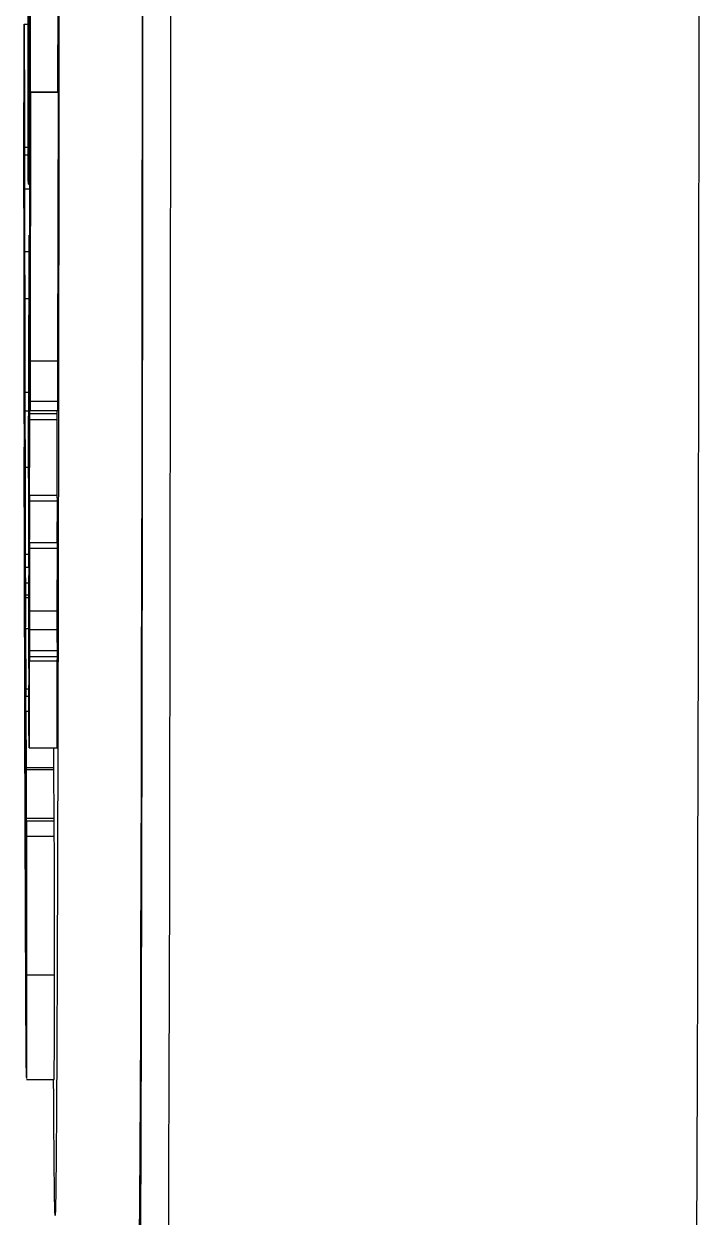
# Model space of a CAD drawing. Header units: millimetres. Extents: x 2126 to 3741, y 477 to 1658.
# Drawn here: x 2289.13 to 2313.42, y 820.85 to 863.77 of the extents above; entities that cross this region are included whole.
import ezdxf

# ---------------------------------------------------------------- set-up
doc = ezdxf.new("R2010")
doc.units = ezdxf.units.MM

msp = doc.modelspace()

# ---------------------------------------------------------------- linework, layer by layer
at = {"color": 7, "linetype": 'Continuous', "lineweight": 25}
for p, q in [((2289.363, 865.397), (2289.356, 861.328)), ((2290.356, 861.328), (2290.363, 865.397)), ((2289.146, 863.612), (2289.146, 863.766)), ((2289.146, 863.766), (2289.152, 859.33)), ((2289.146, 863.766), (2289.285, 863.766)), ((2289.146, 863.385), (2289.146, 863.612)), ((2289.356, 861.572), (2289.359, 863.776)), ((2289.287, 861.954), (2289.287, 863.164)), ((2289.287, 863.164), (2289.288, 863.164)), ((2289.288, 863.164), (2289.288, 863.006)), ((2289.288, 863.164), (2289.297, 863.164)), ((2289.297, 863.006), (2289.297, 863.164)), ((2289.297, 863.164), (2289.297, 863.164)), ((2289.297, 863.164), (2289.297, 861.664)), ((2289.298, 863.164), (2289.297, 863.164)), ((2289.132, 859.125), (2289.146, 862.774)), ((2289.288, 863.006), (2289.297, 863.006)), ((2289.288, 862.77), (2289.296, 862.77)), ((2289.292, 862.348), (2289.288, 862.348)), ((2289.292, 861.743), (2289.292, 862.348)), ((2289.293, 862.348), (2289.296, 862.348)), ((2289.293, 861.77), (2289.293, 862.348)), ((2289.147, 862.05), (2289.141, 860.468)), ((2289.288, 861.954), (2289.287, 861.954)), ((2289.288, 862.112), (2289.288, 861.954)), ((2289.288, 862.112), (2289.292, 862.112)), ((2289.288, 861.954), (2289.292, 861.954)), ((2289.297, 862.112), (2289.297, 861.822)), ((2289.334, 860.987), (2289.334, 862.191)), ((2289.334, 862.191), (2289.357, 862.191)), ((2289.149, 860.578), (2289.148, 861.845)), ((2289.287, 860.875), (2289.292, 861.743)), ((2289.299, 861.77), (2289.293, 861.77)), ((2289.297, 861.664), (2289.299, 861.664)), ((2289.292, 861.348), (2289.288, 860.559)), ((2289.356, 861.328), (2289.365, 858.282)), ((2289.356, 861.328), (2290.356, 861.328)), ((2289.371, 861.318), (2289.356, 851.655)), ((2289.369, 861.174), (2289.371, 861.318)), ((2289.371, 861.318), (2290.371, 861.318)), ((2290.356, 861.318), (2290.356, 861.328)), ((2290.356, 851.655), (2290.371, 861.318)), ((2289.287, 860.138), (2289.287, 860.875)), ((2289.349, 857.221), (2289.354, 860.725)), ((2289.14, 860.316), (2289.133, 858.401)), ((2289.142, 859.002), (2289.14, 860.316)), ((2289.141, 860.468), (2289.142, 859.154)), ((2289.288, 860.559), (2289.298, 860.559)), ((2289.288, 860.296), (2289.288, 860.138)), ((2289.288, 860.296), (2289.298, 860.296)), ((2289.295, 860.401), (2289.298, 860.401)), ((2289.355, 860.481), (2289.35, 856.977)), ((2289.364, 857.434), (2289.355, 860.481)), ((2289.288, 860.138), (2289.287, 860.138)), ((2289.288, 860.138), (2289.297, 860.138)), ((2289.341, 860.064), (2289.349, 857.221)), ((2289.341, 860.064), (2289.353, 860.064)), ((2289.13, 859.447), (2289.13, 859.599)), ((2289.13, 859.599), (2289.131, 859.328)), ((2289.13, 859.599), (2289.134, 859.599)), ((2289.135, 854.83), (2289.13, 859.447)), ((2289.131, 859.328), (2289.133, 859.328)), ((2289.152, 859.33), (2289.149, 857.962)), ((2289.152, 859.33), (2289.286, 859.33)), ((2289.348, 856.374), (2289.338, 859.54)), ((2289.365, 858.282), (2289.368, 859.695)), ((2289.145, 858.806), (2289.146, 858.958)), ((2289.146, 858.958), (2289.146, 858.686)), ((2289.146, 858.958), (2289.152, 858.958)), ((2289.152, 858.88), (2289.152, 859.063)), ((2289.152, 859.063), (2289.154, 857.834)), ((2289.152, 859.063), (2289.287, 859.063)), ((2289.152, 858.626), (2289.152, 858.88)), ((2289.146, 858.686), (2289.14, 857.182)), ((2289.149, 857.962), (2289.148, 858.139)), ((2289.132, 857.788), (2289.134, 856.611)), ((2289.139, 853.629), (2289.152, 858)), ((2289.154, 857.834), (2289.147, 850.948)), ((2289.149, 857.962), (2289.152, 857.962)), ((2289.154, 857.834), (2289.343, 857.834)), ((2289.292, 857.999), (2289.343, 857.999)), ((2289.151, 857.501), (2289.139, 853.375)), ((2289.14, 857.453), (2289.14, 857.555)), ((2289.14, 857.182), (2289.14, 857.453)), ((2289.14, 857.182), (2289.149, 857.182)), ((2289.143, 849.64), (2289.152, 857.416)), ((2289.152, 857.416), (2289.151, 857.501)), ((2289.359, 853.931), (2289.364, 857.434)), ((2289.35, 856.977), (2289.359, 853.931)), ((2289.363, 856.977), (2289.35, 856.977)), ((2289.134, 856.611), (2289.148, 856.611)), ((2289.342, 852.418), (2289.348, 856.374)), ((2289.327, 855.961), (2289.322, 854.582)), ((2289.325, 856.167), (2289.327, 855.961)), ((2289.347, 856.167), (2289.325, 856.167)), ((2289.327, 855.961), (2289.347, 855.961)), ((2289.348, 856.13), (2289.346, 854.321)), ((2289.357, 853.083), (2289.348, 856.13)), ((2289.14, 855.604), (2289.14, 855.329)), ((2289.14, 855.604), (2289.145, 855.604)), ((2289.157, 855.405), (2289.157, 855.588)), ((2289.157, 855.588), (2289.16, 853.893)), ((2289.157, 855.588), (2289.324, 855.588)), ((2289.14, 855.329), (2289.135, 854.83)), ((2289.14, 855.329), (2289.144, 855.329)), ((2289.157, 855.066), (2289.157, 855.405)), ((2289.297, 847.847), (2289.322, 855.116)), ((2289.135, 854.83), (2289.142, 854.83)), ((2289.322, 854.582), (2289.345, 854.582)), ((2289.158, 854.186), (2289.143, 849.385)), ((2289.147, 850.863), (2289.157, 854.44)), ((2289.346, 854.321), (2289.346, 852.767)), ((2289.346, 854.321), (2289.354, 854.321)), ((2289.136, 853.92), (2289.137, 854.105)), ((2289.139, 852.225), (2289.136, 853.92)), ((2289.137, 854.105), (2289.137, 853.766)), ((2289.137, 854.105), (2289.14, 854.105)), ((2289.137, 853.766), (2289.139, 853.766)), ((2289.159, 854.084), (2289.159, 854.127)), ((2289.159, 853.891), (2289.159, 854.084)), ((2289.16, 853.893), (2289.16, 853.886)), ((2289.16, 853.893), (2289.318, 853.893)), ((2289.16, 853.886), (2289.167, 850.518)), ((2289.318, 853.886), (2289.16, 853.886)), ((2289.321, 854.109), (2289.316, 852.835)), ((2289.326, 850.033), (2289.321, 854.109)), ((2289.139, 853.375), (2289.147, 853.375)), ((2289.147, 848.251), (2289.159, 853.263)), ((2289.353, 849.862), (2289.357, 853.083)), ((2289.139, 852.749), (2289.14, 852.41)), ((2289.139, 852.749), (2289.146, 852.749)), ((2289.16, 852.647), (2289.155, 850.474)), ((2289.164, 851.502), (2289.162, 852.581)), ((2289.316, 852.835), (2289.321, 848.759)), ((2289.322, 852.835), (2289.316, 852.835)), ((2289.346, 852.767), (2289.342, 852.418)), ((2289.357, 852.767), (2289.346, 852.767)), ((2289.14, 852.41), (2289.139, 852.225)), ((2289.139, 852.225), (2289.146, 852.225)), ((2289.14, 852.41), (2289.146, 852.41)), ((2289.314, 852.365), (2289.31, 851.127)), ((2289.32, 848.289), (2289.314, 852.365)), ((2289.342, 852.418), (2289.356, 852.418)), ((2289.356, 851.655), (2289.357, 850.196)), ((2289.356, 851.655), (2290.356, 851.655)), ((2290.357, 850.196), (2290.356, 851.655)), ((2289.147, 850.948), (2289.147, 850.863)), ((2289.147, 850.948), (2289.147, 850.948)), ((2289.31, 851.127), (2289.316, 847.051)), ((2289.316, 851.127), (2289.31, 851.127)), ((2289.155, 850.474), (2289.157, 849.356)), ((2289.167, 850.518), (2289.165, 848.902)), ((2289.167, 850.518), (2289.306, 850.518)), ((2289.309, 850.655), (2289.304, 849.458)), ((2289.314, 846.579), (2289.309, 850.655)), ((2289.155, 850.264), (2289.149, 847.634)), ((2289.157, 849.146), (2289.155, 850.264)), ((2289.321, 848.759), (2289.326, 850.033)), ((2289.357, 850.196), (2289.353, 849.862)), ((2289.353, 849.862), (2290.352, 849.862)), ((2289.357, 850.196), (2290.357, 850.196)), ((2290.329, 849.751), (2290.329, 849.862)), ((2290.352, 849.862), (2290.357, 850.196)), ((2289.143, 849.385), (2289.143, 849.64)), ((2289.16, 849.325), (2289.161, 849.535)), ((2289.161, 849.535), (2289.161, 849.304)), ((2289.167, 849.613), (2289.167, 849.841)), ((2289.167, 849.841), (2289.172, 847.826)), ((2289.304, 849.841), (2289.167, 849.841)), ((2289.168, 849.401), (2289.167, 849.613)), ((2289.304, 849.458), (2289.31, 845.382)), ((2289.31, 849.458), (2289.304, 849.458)), ((2289.326, 849.643), (2289.31, 845.063)), ((2289.333, 849.545), (2289.321, 846.057)), ((2289.329, 849.656), (2289.326, 849.643)), ((2289.331, 849.751), (2289.333, 849.545)), ((2289.331, 849.751), (2290.331, 849.751)), ((2289.333, 849.545), (2290.333, 849.545)), ((2290.323, 846.815), (2290.333, 849.545)), ((2290.333, 849.545), (2290.331, 849.751)), ((2289.143, 849.385), (2289.15, 849.385)), ((2289.157, 849.356), (2289.161, 849.356)), ((2289.161, 849.304), (2289.157, 847.235)), ((2289.165, 848.902), (2289.164, 849.025)), ((2289.157, 843.339), (2289.168, 848.779)), ((2289.303, 848.985), (2289.301, 848.477)), ((2289.308, 845.264), (2289.303, 848.985)), ((2289.306, 842.341), (2289.328, 848.7)), ((2289.145, 848.337), (2289.146, 848.547)), ((2289.153, 844.407), (2289.145, 848.337)), ((2289.146, 848.547), (2289.146, 848.316)), ((2289.146, 848.547), (2289.148, 848.547)), ((2289.147, 848.316), (2289.146, 848.316)), ((2289.164, 845.741), (2289.169, 848.215)), ((2289.17, 848.199), (2289.171, 847.81)), ((2289.301, 848.477), (2289.3, 847.426)), ((2289.301, 848.477), (2289.303, 848.477)), ((2289.316, 847.051), (2289.32, 848.289)), ((2289.172, 847.826), (2289.297, 847.826)), ((2289.3, 847.426), (2289.297, 847.847)), ((2289.156, 847.467), (2289.156, 847.607)), ((2289.157, 847.235), (2289.156, 847.467)), ((2289.3, 847.426), (2289.305, 847.426)), ((2289.149, 847.006), (2289.15, 846.004)), ((2289.149, 847.006), (2289.164, 847.006)), ((2289.157, 847.235), (2289.165, 847.235)), ((2289.31, 845.382), (2289.314, 846.579)), ((2289.334, 846.609), (2289.324, 843.812)), ((2289.332, 846.815), (2289.334, 846.609)), ((2289.332, 846.815), (2290.332, 846.815)), ((2289.334, 846.609), (2290.334, 846.609)), ((2290.328, 845.112), (2290.334, 846.609)), ((2290.334, 846.609), (2290.332, 846.815)), ((2289.15, 846.004), (2289.162, 846.004)), ((2289.321, 846.057), (2289.323, 844.167)), ((2289.157, 845.613), (2289.157, 845.351)), ((2289.157, 845.613), (2289.161, 845.613)), ((2289.166, 844.961), (2289.164, 845.741)), ((2289.323, 844.167), (2289.329, 845.764)), ((2289.157, 845.351), (2289.153, 844.407)), ((2289.157, 845.351), (2289.161, 845.351)), ((2289.164, 845.514), (2289.158, 842.775)), ((2289.165, 844.699), (2289.164, 845.514)), ((2289.307, 844.521), (2289.308, 845.264)), ((2289.319, 845.549), (2289.31, 843.039)), ((2289.322, 843.658), (2289.319, 845.549)), ((2289.31, 845.063), (2289.31, 844.203)), ((2289.31, 845.063), (2289.316, 845.063)), ((2289.338, 844.907), (2289.33, 842.654)), ((2289.336, 845.112), (2289.338, 844.907)), ((2289.336, 845.112), (2290.336, 845.112)), ((2289.338, 844.907), (2290.338, 844.907)), ((2290.33, 842.654), (2290.338, 844.907)), ((2290.338, 844.907), (2290.336, 845.112)), ((2289.153, 844.407), (2289.159, 844.407)), ((2289.162, 840.261), (2289.165, 844.699)), ((2289.307, 844.68), (2289.179, 844.68)), ((2289.31, 844.203), (2289.307, 844.521)), ((2289.167, 844.206), (2289.164, 840.332)), ((2289.168, 843.862), (2289.167, 844.206)), ((2289.182, 844.229), (2289.31, 844.229)), ((2289.31, 844.203), (2289.313, 844.203)), ((2289.326, 842.099), (2289.333, 844.061)), ((2289.155, 843.335), (2289.155, 843.564)), ((2289.155, 843.564), (2289.155, 843.353)), ((2289.155, 843.564), (2289.157, 843.564)), ((2289.183, 843.665), (2289.311, 843.665)), ((2289.312, 840.787), (2289.322, 843.658)), ((2289.324, 843.812), (2289.326, 842.099)), ((2289.324, 843.812), (2289.332, 843.812)), ((2289.155, 843.353), (2289.157, 843.353)), ((2289.158, 841.709), (2289.155, 843.335)), ((2289.185, 843.133), (2289.182, 841.018)), ((2289.183, 843.23), (2289.309, 843.23)), ((2289.185, 843.133), (2289.309, 843.133)), ((2289.31, 843.039), (2289.31, 841.896)), ((2289.31, 843.039), (2289.319, 843.039)), ((2289.322, 843.304), (2289.315, 841.413)), ((2289.324, 841.591), (2289.322, 843.304)), ((2289.158, 842.775), (2289.164, 842.775)), ((2289.33, 842.654), (2290.33, 842.654)), ((2289.158, 842.151), (2289.159, 841.939)), ((2289.158, 842.151), (2289.163, 842.151)), ((2289.31, 841.896), (2289.306, 842.341)), ((2289.329, 842.472), (2289.324, 840.907)), ((2289.159, 841.939), (2289.158, 841.709)), ((2289.158, 841.709), (2289.163, 841.709)), ((2289.159, 841.939), (2289.163, 841.939)), ((2289.172, 841.754), (2289.187, 841.754)), ((2289.187, 841.754), (2289.188, 842.02)), ((2289.19, 841.132), (2289.187, 841.754)), ((2289.188, 842.02), (2289.195, 839.857)), ((2289.188, 842.02), (2289.309, 842.02)), ((2289.31, 841.896), (2289.315, 841.896)), ((2290.331, 841.971), (2289.331, 841.971)), ((2289.313, 838.393), (2289.324, 841.591)), ((2289.315, 841.413), (2289.315, 840.363)), ((2289.315, 841.413), (2289.324, 841.413)), ((2289.182, 841.018), (2289.182, 841.124)), ((2289.332, 840.861), (2290.332, 840.861)), ((2289.335, 841.231), (2289.335, 841.018)), ((2289.335, 841.231), (2290.335, 841.231)), ((2289.335, 841.018), (2290.335, 841.018)), ((2290.335, 841.018), (2290.335, 841.231)), ((2289.182, 834.199), (2289.19, 840.535)), ((2289.315, 840.363), (2289.312, 840.787)), ((2289.323, 840.764), (2289.317, 839.091)), ((2289.164, 839.271), (2289.162, 840.261)), ((2289.191, 840.101), (2289.183, 833.766)), ((2289.191, 840.101), (2289.193, 840.101)), ((2289.195, 839.591), (2289.193, 840.213)), ((2289.315, 840.363), (2289.32, 840.363)), ((2289.164, 839.712), (2289.164, 839.5)), ((2289.175, 839.672), (2289.176, 839.92)), ((2289.176, 839.483), (2289.175, 839.672)), ((2289.176, 839.92), (2289.18, 838.354)), ((2289.176, 839.92), (2289.189, 839.92)), ((2289.195, 839.857), (2289.195, 839.591)), ((2289.195, 839.857), (2289.318, 839.857)), ((2289.195, 839.591), (2289.317, 839.591)), ((2289.164, 839.5), (2289.164, 839.271)), ((2289.196, 837.725), (2289.198, 839.047)), ((2289.198, 839.047), (2289.208, 837.011)), ((2289.198, 839.047), (2289.315, 839.047)), ((2289.317, 839.091), (2289.317, 837.946)), ((2289.174, 837.202), (2289.176, 838.61)), ((2289.18, 838.106), (2289.179, 838.262)), ((2289.18, 838.354), (2289.18, 838.106)), ((2289.18, 838.354), (2289.187, 838.354)), ((2289.317, 837.946), (2289.313, 838.393)), ((2289.178, 838.15), (2289.174, 836.079)), ((2289.178, 838.15), (2289.18, 838.15)), ((2289.18, 838.106), (2289.187, 838.106)), ((2289.198, 838.053), (2289.196, 837.5)), ((2289.205, 837.176), (2289.202, 837.958)), ((2289.196, 837.5), (2289.196, 837.725)), ((2289.196, 837.5), (2289.204, 837.5)), ((2289.325, 837.728), (2289.321, 837.769)), ((2289.325, 837.728), (2290.325, 837.728)), ((2290.208, 837.011), (2290.204, 837.728)), ((2289.17, 837.241), (2289.174, 837.241)), ((2289.189, 831.44), (2289.205, 837.176)), ((2289.208, 837.011), (2289.191, 831.272)), ((2290.208, 837.011), (2289.208, 837.011)), ((2290.207, 836.952), (2290.208, 837.011)), ((2289.208, 836.659), (2289.208, 836.952)), ((2289.208, 836.952), (2289.218, 835.197)), ((2289.208, 836.952), (2290.208, 836.952)), ((2289.208, 836.568), (2289.208, 836.659)), ((2290.218, 835.197), (2290.208, 836.952)), ((2289.173, 836.509), (2289.173, 836.514)), ((2289.174, 836.079), (2289.184, 836.079)), ((2289.203, 829.063), (2289.209, 836.017)), ((2289.21, 835.732), (2289.208, 832.718)), ((2289.21, 835.732), (2289.213, 835.732)), ((2289.215, 835.459), (2289.212, 835.96)), ((2289.218, 835.197), (2289.218, 833.346)), ((2289.218, 835.197), (2290.218, 835.197)), ((2289.219, 834.8), (2289.219, 835.105)), ((2289.219, 835.105), (2289.224, 834.552)), ((2289.219, 835.105), (2290.219, 835.105)), ((2290.218, 835.105), (2290.218, 835.197)), ((2290.224, 834.552), (2290.219, 835.105)), ((2289.178, 834.444), (2289.178, 834.71)), ((2289.178, 834.71), (2289.18, 834.087)), ((2289.178, 834.71), (2289.182, 834.71)), ((2289.185, 832.28), (2289.178, 834.444)), ((2289.219, 834.727), (2289.219, 834.8)), ((2289.224, 834.552), (2290.224, 834.552)), ((2289.18, 834.087), (2289.181, 833.985)), ((2289.216, 826.983), (2289.22, 834.213)), ((2289.222, 834.014), (2289.218, 826.785)), ((2289.183, 833.766), (2289.195, 833.766)), ((2289.184, 833.168), (2289.186, 832.546)), ((2289.184, 833.168), (2289.194, 833.168)), ((2289.214, 832.831), (2289.214, 833.122)), ((2289.214, 833.122), (2289.215, 833.014)), ((2289.214, 833.122), (2289.22, 833.122)), ((2289.218, 833.346), (2289.217, 833.34)), ((2289.217, 833.34), (2289.22, 833.34)), ((2289.218, 833.346), (2289.22, 833.346)), ((2289.208, 832.718), (2289.211, 832.198)), ((2289.215, 833.014), (2289.212, 830.146)), ((2289.215, 833.014), (2289.22, 833.014)), ((2289.186, 832.546), (2289.185, 832.28)), ((2289.185, 832.28), (2289.191, 832.28)), ((2289.186, 832.546), (2289.192, 832.546)), ((2289.208, 832.425), (2289.205, 828.778)), ((2289.211, 831.905), (2289.208, 832.425)), ((2289.198, 829.29), (2289.189, 831.44)), ((2289.191, 831.272), (2289.195, 830.309)), ((2289.191, 831.272), (2289.205, 831.272)), ((2289.201, 831.047), (2289.201, 830.866)), ((2289.201, 831.047), (2289.205, 831.047)), ((2289.201, 830.866), (2289.198, 829.29)), ((2289.201, 830.866), (2289.205, 830.866)), ((2289.212, 830.254), (2289.212, 830.448)), ((2289.212, 830.146), (2289.212, 830.254)), ((2289.212, 830.146), (2289.218, 830.146)), ((2289.198, 829.29), (2289.203, 829.29)), ((2289.229, 829.564), (2290.229, 829.564)), ((2289.201, 828.651), (2289.201, 828.944)), ((2289.201, 828.944), (2289.202, 828.836)), ((2289.212, 826.825), (2289.201, 828.651)), ((2289.205, 828.778), (2289.217, 828.778)), ((2289.214, 828.526), (2289.212, 826.825)), ((2289.214, 828.713), (2289.214, 828.526)), ((2289.214, 828.713), (2289.217, 828.713)), ((2289.214, 828.526), (2289.217, 828.526)), ((2289.206, 828.227), (2289.208, 827.763)), ((2289.206, 828.227), (2289.217, 828.227)), ((2289.214, 826.471), (2289.215, 826.775)), ((2289.215, 826.775), (2289.215, 826.688)), ((2289.219, 825.941), (2289.214, 826.471)), ((2289.22, 825.873), (2289.219, 825.941)), ((2289.222, 825.801), (2290.222, 825.801)), ((2290.257, 820.959), (2290.255, 820.907))]:
    msp.add_line(p, q, dxfattribs=at)
at = {"color": 7, "linetype": 'Continuous', "lineweight": 25, "flags": 128}
for points in [[(2294.285, 810.697), (2294.296, 811.838), (2294.308, 813.329), (2294.318, 815.164), (2294.329, 817.336), (2294.339, 819.834), (2294.349, 822.646), (2294.358, 825.76), (2294.367, 829.163), (2294.376, 832.838), (2294.383, 836.769), (2294.391, 840.938), (2294.397, 845.327), (2294.403, 849.915), (2294.409, 854.682), (2294.413, 859.605), (2294.417, 864.664), (2294.42, 869.835), (2294.423, 875.094)], [(2293.255, 817.907), (2293.26, 817.951), (2293.271, 818.307), (2293.281, 819.017), (2293.292, 820.078), (2293.302, 821.484), (2293.313, 823.229), (2293.322, 825.303), (2293.332, 827.697), (2293.341, 830.398), (2293.35, 833.393), (2293.358, 836.668), (2293.366, 840.205), (2293.373, 843.987), (2293.379, 847.995), (2293.385, 852.209), (2293.39, 856.609), (2293.395, 861.173), (2293.399, 865.877)], [(2289.292, 865.584), (2289.295, 865.398), (2289.297, 864.86), (2289.299, 864.021), (2289.3, 862.963), (2289.3, 861.792), (2289.3, 860.62), (2289.299, 859.563), (2289.297, 858.724), (2289.295, 858.185), (2289.292, 857.999), (2289.29, 858.185), (2289.287, 858.724), (2289.286, 859.563), (2289.284, 860.62), (2289.284, 861.792), (2289.284, 862.963), (2289.286, 864.021), (2289.287, 864.86), (2289.29, 865.398), (2289.292, 865.584)], [(2313.302, 812.58), (2313.308, 813.371), (2313.319, 815.241), (2313.329, 817.455), (2313.34, 820.003), (2313.35, 822.873), (2313.359, 826.052), (2313.368, 829.525), (2313.376, 833.275), (2313.384, 837.286), (2313.392, 841.539), (2313.398, 846.015), (2313.404, 850.691), (2313.41, 855.547), (2313.414, 860.561), (2313.418, 865.708)], [(2289.292, 864.763), (2289.294, 864.584), (2289.296, 864.068), (2289.298, 863.277), (2289.298, 862.308), (2289.298, 861.276), (2289.298, 860.306), (2289.296, 859.515), (2289.294, 858.999), (2289.292, 858.82), (2289.29, 858.999), (2289.288, 859.515), (2289.287, 860.306), (2289.286, 861.276), (2289.286, 862.308), (2289.287, 863.277), (2289.288, 864.068), (2289.29, 864.584), (2289.292, 864.763)]]:
    msp.add_lwpolyline(points, dxfattribs=at)
at = {"color": 7, "linetype": 'Continuous', "lineweight": 25}
for points, knots in [([(2290.257, 957.852), (2290.261, 957.804), (2290.269, 957.698), (2290.282, 956.828), (2290.295, 955.347), (2290.309, 953.172), (2290.322, 950.341), (2290.335, 946.827), (2290.347, 942.673), (2290.358, 937.93), (2290.369, 932.668), (2290.377, 926.977), (2290.385, 920.954), (2290.391, 914.731), (2290.396, 908.365), (2290.399, 902.013), (2290.401, 895.674), (2290.401, 889.407), (2290.401, 883.139), (2290.399, 876.801), (2290.396, 870.448), (2290.391, 864.082), (2290.385, 857.859), (2290.377, 851.837), (2290.369, 846.145), (2290.358, 840.883), (2290.347, 836.14), (2290.335, 831.986), (2290.322, 828.472), (2290.309, 825.641), (2290.295, 823.466), (2290.282, 821.985), (2290.269, 821.114), (2290.261, 821.007), (2290.257, 820.959)], [0, 0, 0, 0, 0.023828, 0.053273, 0.084485, 0.115699, 0.147957, 0.180726, 0.213842, 0.247136, 0.28043, 0.313546, 0.346314, 0.378573, 0.409785, 0.440999, 0.470442, 0.499888, 0.529332, 0.558778, 0.58999, 0.621203, 0.653462, 0.68623, 0.719347, 0.752641, 0.785934, 0.819051, 0.851819, 0.884078, 0.915289, 0.946503, 0.975948, 1, 1, 1, 1]), ([(2293.285, 811.681), (2293.29, 812.208), (2293.301, 813.27), (2293.317, 815.809), (2293.332, 819.078), (2293.347, 823.14), (2293.361, 827.952), (2293.374, 833.445), (2293.386, 839.538), (2293.396, 846.141), (2293.405, 853.12), (2293.412, 860.362), (2293.417, 867.739), (2293.42, 872.777), (2293.421, 875.273)], [0, 0, 0, 0, 0.079959, 0.161371, 0.244142, 0.328893, 0.414217, 0.5, 0.585778, 0.671102, 0.755858, 0.838624, 0.920039, 1, 1, 1, 1]), ([(2289.354, 860.725), (2289.353, 861.148), (2289.35, 862.214), (2289.347, 864.437), (2289.346, 867.377), (2289.346, 869.287), (2289.346, 870.238)], [0, 0, 0, 0, 0.185716, 0.467958, 0.734859, 1, 1, 1, 1]), ([(2289.347, 870.287), (2289.347, 869.618), (2289.347, 868.365), (2289.348, 866.55), (2289.349, 864.506), (2289.352, 862.85), (2289.355, 861.9), (2289.356, 861.572)], [0, 0, 0, 0, 0.198997, 0.37265, 0.545625, 0.843257, 1, 1, 1, 1]), ([(2289.146, 862.774), (2289.146, 862.805), (2289.146, 862.855), (2289.146, 862.964), (2289.146, 863.074), (2289.146, 863.223), (2289.146, 863.321), (2289.146, 863.385)], [0, 0, 0, 0, 0.23968, 0.390629, 0.542071, 0.705503, 1, 1, 1, 1]), ([(2289.288, 863.006), (2289.288, 862.961), (2289.288, 862.898), (2289.288, 862.826), (2289.288, 862.789), (2289.288, 862.771), (2289.288, 862.77), (2289.288, 862.77)], [0, 0, 0, 0, 0.364031, 0.510061, 0.655864, 0.843841, 1, 1, 1, 1]), ([(2289.296, 862.77), (2289.296, 862.771), (2289.296, 862.773), (2289.297, 862.803), (2289.297, 862.843), (2289.297, 862.912), (2289.297, 862.968), (2289.297, 863.006)], [0, 0, 0, 0, 0.250411, 0.398556, 0.54744, 0.686236, 1, 1, 1, 1]), ([(2289.288, 862.348), (2289.288, 862.347), (2289.288, 862.344), (2289.288, 862.315), (2289.288, 862.267), (2289.288, 862.197), (2289.288, 862.142), (2289.288, 862.112)], [0, 0, 0, 0, 0.210223, 0.375759, 0.542534, 0.746796, 1, 1, 1, 1]), ([(2289.296, 862.348), (2289.296, 862.347), (2289.296, 862.344), (2289.297, 862.313), (2289.297, 862.263), (2289.297, 862.193), (2289.297, 862.139), (2289.297, 862.112)], [0, 0, 0, 0, 0.222894, 0.384836, 0.547319, 0.773072, 1, 1, 1, 1]), ([(2289.148, 861.845), (2289.148, 861.905), (2289.148, 862.003), (2289.147, 862.088), (2289.147, 862.12), (2289.147, 862.107), (2289.147, 862.07), (2289.147, 862.05)], [0, 0, 0, 0, 0.300073, 0.489629, 0.647488, 0.805846, 1, 1, 1, 1]), ([(2289.334, 862.191), (2289.335, 861.988), (2289.336, 861.582), (2289.338, 861.026), (2289.339, 860.519), (2289.34, 860.216), (2289.341, 860.064)], [0, 0, 0, 0, 0.281624, 0.563251, 0.781619, 1, 1, 1, 1]), ([(2289.295, 860.848), (2289.294, 860.859), (2289.294, 860.876), (2289.293, 861.071), (2289.293, 861.29), (2289.293, 861.532), (2289.293, 861.699), (2289.293, 861.77)], [0, 0, 0, 0, 0.330883, 0.501179, 0.670916, 0.859688, 1, 1, 1, 1]), ([(2289.297, 861.822), (2289.297, 861.68), (2289.297, 861.454), (2289.296, 861.169), (2289.296, 860.982), (2289.295, 860.865), (2289.295, 860.854), (2289.295, 860.848)], [0, 0, 0, 0, 0.272358, 0.434918, 0.598303, 0.790426, 1, 1, 1, 1]), ([(2289.297, 861.664), (2289.297, 861.476), (2289.297, 861.172), (2289.297, 860.804), (2289.296, 860.575), (2289.296, 860.425), (2289.295, 860.41), (2289.295, 860.401)], [0, 0, 0, 0, 0.3001846, 0.4844442, 0.6359343, 0.7877448, 1, 1, 1, 1]), ([(2289.295, 860.401), (2289.295, 860.41), (2289.294, 860.426), (2289.293, 860.597), (2289.293, 860.861), (2289.292, 861.124), (2289.292, 861.301), (2289.292, 861.348)], [0, 0, 0, 0, 0.267946, 0.469277, 0.670405, 0.911995, 1, 1, 1, 1]), ([(2289.368, 859.695), (2289.368, 859.832), (2289.368, 860.106), (2289.369, 860.595), (2289.369, 860.962), (2289.369, 861.174)], [0, 0, 0, 0, 0.295972, 0.59215, 1, 1, 1, 1]), ([(2289.338, 859.54), (2289.338, 859.734), (2289.337, 860.079), (2289.335, 860.559), (2289.334, 860.844), (2289.334, 860.987)], [0, 0, 0, 0, 0.388154, 0.694028, 1, 1, 1, 1]), ([(2289.148, 858.139), (2289.149, 858.385), (2289.149, 858.878), (2289.15, 859.628), (2289.15, 860.223), (2289.149, 860.486), (2289.149, 860.578)], [0, 0, 0, 0, 0.329191, 0.661633, 0.881808, 1, 1, 1, 1]), ([(2289.288, 860.559), (2289.288, 860.545), (2289.288, 860.518), (2289.288, 860.461), (2289.288, 860.383), (2289.288, 860.327), (2289.288, 860.296)], [0, 0, 0, 0, 0.249458, 0.50098, 0.731039, 1, 1, 1, 1]), ([(2289.131, 859.328), (2289.131, 859.258), (2289.131, 859.158), (2289.131, 859.097), (2289.131, 859.078)], [0, 0, 0, 0, 0.687811, 1, 1, 1, 1]), ([(2289.131, 859.053), (2289.131, 859.053), (2289.131, 859.045), (2289.132, 859.062), (2289.132, 859.101), (2289.132, 859.125)], [0, 0, 0, 0, 0.006784, 0.3662, 1, 1, 1, 1]), ([(2289.14, 857.555), (2289.141, 857.678), (2289.141, 857.851), (2289.142, 858.189), (2289.142, 858.451), (2289.142, 858.732), (2289.142, 858.91), (2289.142, 859.002)], [0, 0, 0, 0, 0.375008, 0.532176, 0.663237, 0.825783, 1, 1, 1, 1]), ([(2289.142, 859.154), (2289.142, 859.036), (2289.143, 858.846), (2289.143, 858.661), (2289.144, 858.593), (2289.144, 858.633), (2289.145, 858.741), (2289.145, 858.806)], [0, 0, 0, 0, 0.253965, 0.40631, 0.559769, 0.73662, 1, 1, 1, 1]), ([(2289.152, 858), (2289.152, 858.036), (2289.152, 858.097), (2289.152, 858.212), (2289.152, 858.314), (2289.152, 858.448), (2289.152, 858.549), (2289.152, 858.616), (2289.152, 858.626)], [0, 0, 0, 0, 0.239791, 0.395723, 0.528329, 0.660993, 0.950414, 1, 1, 1, 1]), ([(2289.133, 858.401), (2289.133, 858.369), (2289.132, 858.317), (2289.132, 858.201), (2289.132, 858.072), (2289.132, 857.928), (2289.132, 857.833), (2289.132, 857.788)], [0, 0, 0, 0, 0.2422509, 0.3981104, 0.5540249, 0.7912917, 1, 1, 1, 1]), ([(2289.134, 856.611), (2289.134, 856.399), (2289.135, 855.971), (2289.136, 855.609), (2289.138, 855.488), (2289.139, 855.562), (2289.14, 855.604)], [0, 0, 0, 0, 0.2488152, 0.5000632, 0.7136426, 1, 1, 1, 1]), ([(2289.322, 855.116), (2289.323, 855.207), (2289.323, 855.388), (2289.324, 855.727), (2289.325, 856.006), (2289.325, 856.167)], [0, 0, 0, 0, 0.297034, 0.594269, 1, 1, 1, 1]), ([(2289.157, 854.44), (2289.157, 854.477), (2289.158, 854.537), (2289.158, 854.657), (2289.158, 854.766), (2289.158, 854.911), (2289.157, 855.002), (2289.157, 855.066)], [0, 0, 0, 0, 0.239941, 0.39539, 0.551967, 0.684504, 1, 1, 1, 1]), ([(2289.322, 854.582), (2289.323, 854.015), (2289.324, 852.905), (2289.327, 851.255), (2289.328, 850.189), (2289.329, 849.656)], [0, 0, 0, 0, 0.343183, 0.671556, 1, 1, 1, 1]), ([(2289.159, 854.127), (2289.159, 854.162), (2289.159, 854.227), (2289.158, 854.276), (2289.158, 854.275), (2289.158, 854.24), (2289.158, 854.203), (2289.158, 854.186)], [0, 0, 0, 0, 0.256868, 0.47724, 0.662008, 0.845558, 1, 1, 1, 1]), ([(2289.137, 853.766), (2289.138, 853.705), (2289.138, 853.615), (2289.138, 853.563), (2289.138, 853.546)], [0, 0, 0, 0, 0.671603, 1, 1, 1, 1]), ([(2289.159, 853.263), (2289.159, 853.307), (2289.159, 853.377), (2289.159, 853.497), (2289.159, 853.601), (2289.159, 853.741), (2289.159, 853.831), (2289.159, 853.891)], [0, 0, 0, 0, 0.2536824, 0.4001164, 0.52343, 0.6771969, 1, 1, 1, 1]), ([(2289.138, 853.528), (2289.138, 853.528), (2289.138, 853.52), (2289.139, 853.546), (2289.139, 853.59), (2289.139, 853.624), (2289.139, 853.629)], [0, 0, 0, 0, 0.044219, 0.379656, 0.916945, 1, 1, 1, 1]), ([(2289.139, 853.375), (2289.139, 853.342), (2289.139, 853.283), (2289.139, 853.163), (2289.139, 853.031), (2289.139, 852.886), (2289.139, 852.796), (2289.139, 852.749)], [0, 0, 0, 0, 0.215896, 0.3853283, 0.5559542, 0.7640999, 1, 1, 1, 1]), ([(2289.161, 852.755), (2289.161, 852.739), (2289.16, 852.713), (2289.16, 852.665), (2289.16, 852.647)], [0, 0, 0, 0, 0.614189, 1, 1, 1, 1]), ([(2289.162, 852.581), (2289.162, 852.637), (2289.161, 852.719), (2289.161, 852.767), (2289.161, 852.763), (2289.161, 852.762)], [0, 0, 0, 0, 0.636816, 0.940157, 1, 1, 1, 1]), ([(2289.164, 849.025), (2289.164, 849.291), (2289.165, 849.825), (2289.165, 850.593), (2289.164, 851.173), (2289.164, 851.414), (2289.164, 851.502)], [0, 0, 0, 0, 0.3213061, 0.6452902, 0.8696576, 1, 1, 1, 1]), ([(2289.328, 848.7), (2289.329, 848.791), (2289.329, 848.972), (2289.33, 849.311), (2289.331, 849.59), (2289.331, 849.751)], [0, 0, 0, 0, 0.297034, 0.594269, 1, 1, 1, 1]), ([(2289.156, 847.607), (2289.157, 847.751), (2289.157, 847.964), (2289.157, 848.334), (2289.158, 848.617), (2289.157, 848.902), (2289.157, 849.056), (2289.157, 849.146)], [0, 0, 0, 0, 0.337772, 0.500301, 0.664443, 0.804956, 1, 1, 1, 1]), ([(2289.157, 849.356), (2289.158, 849.26), (2289.158, 849.102), (2289.158, 849.024), (2289.159, 848.994)], [0, 0, 0, 0, 0.608426, 1, 1, 1, 1]), ([(2289.159, 848.984), (2289.159, 848.981), (2289.159, 848.969), (2289.16, 849.078), (2289.16, 849.233), (2289.16, 849.325)], [0, 0, 0, 0, 0.107107, 0.469394, 1, 1, 1, 1]), ([(2289.168, 848.779), (2289.168, 848.836), (2289.168, 848.921), (2289.168, 849.062), (2289.168, 849.175), (2289.168, 849.292), (2289.168, 849.362), (2289.168, 849.401)], [0, 0, 0, 0, 0.300741, 0.442976, 0.585498, 0.770192, 1, 1, 1, 1]), ([(2289.146, 848.316), (2289.146, 848.253), (2289.146, 848.164), (2289.147, 848.111), (2289.147, 848.123), (2289.147, 848.172), (2289.147, 848.225), (2289.147, 848.251)], [0, 0, 0, 0, 0.358471, 0.509487, 0.66217, 0.836846, 1, 1, 1, 1]), ([(2289.169, 848.215), (2289.169, 848.26), (2289.169, 848.33), (2289.169, 848.362), (2289.17, 848.346), (2289.17, 848.29), (2289.17, 848.225), (2289.17, 848.199)], [0, 0, 0, 0, 0.273037, 0.428356, 0.583344, 0.832242, 1, 1, 1, 1]), ([(2289.171, 847.81), (2289.172, 847.56), (2289.172, 847.19), (2289.173, 846.533), (2289.173, 846.002), (2289.172, 845.523), (2289.172, 845.25), (2289.171, 845.133)], [0, 0, 0, 0, 0.331594, 0.48998, 0.648562, 0.847889, 1, 1, 1, 1]), ([(2289.172, 847.826), (2289.173, 847.537), (2289.174, 847.096), (2289.174, 846.32), (2289.174, 845.699), (2289.174, 845.099), (2289.173, 844.781), (2289.173, 844.607)], [0, 0, 0, 0, 0.321782, 0.493409, 0.666308, 0.816214, 1, 1, 1, 1]), ([(2289.149, 847.634), (2289.148, 847.592), (2289.148, 847.521), (2289.148, 847.387), (2289.148, 847.251), (2289.148, 847.118), (2289.148, 847.04), (2289.149, 847.006)], [0, 0, 0, 0, 0.244529, 0.408946, 0.573274, 0.814793, 1, 1, 1, 1]), ([(2289.329, 845.764), (2289.329, 845.855), (2289.33, 846.036), (2289.331, 846.376), (2289.331, 846.654), (2289.332, 846.815)], [0, 0, 0, 0, 0.29737, 0.594968, 1, 1, 1, 1]), ([(2289.15, 846.004), (2289.151, 845.819), (2289.152, 845.477), (2289.153, 845.366), (2289.153, 845.315)], [0, 0, 0, 0, 0.540563, 1, 1, 1, 1]), ([(2289.154, 845.323), (2289.154, 845.321), (2289.155, 845.316), (2289.156, 845.49), (2289.157, 845.613)], [0, 0, 0, 0, 0.287101, 1, 1, 1, 1]), ([(2289.171, 845.133), (2289.171, 844.942), (2289.17, 844.631), (2289.169, 844.408), (2289.168, 844.42), (2289.167, 844.585), (2289.166, 844.826), (2289.166, 844.961)], [0, 0, 0, 0, 0.272894, 0.445011, 0.618101, 0.78577, 1, 1, 1, 1]), ([(2289.333, 844.061), (2289.333, 844.152), (2289.334, 844.333), (2289.335, 844.673), (2289.335, 844.951), (2289.336, 845.112)], [0, 0, 0, 0, 0.297034, 0.594269, 1, 1, 1, 1]), ([(2289.173, 844.607), (2289.172, 844.378), (2289.172, 843.997), (2289.17, 843.801), (2289.17, 843.826), (2289.169, 843.832)], [0, 0, 0, 0, 0.543092, 0.902457, 1, 1, 1, 1]), ([(2289.17, 842.318), (2289.171, 842.83), (2289.173, 843.763), (2289.176, 844.488), (2289.178, 844.721), (2289.18, 844.633), (2289.181, 844.363), (2289.182, 844.229)], [0, 0, 0, 0, 0.329821, 0.602198, 0.751389, 0.876805, 1, 1, 1, 1]), ([(2289.181, 843.939), (2289.181, 844.022), (2289.18, 844.179), (2289.179, 844.188), (2289.177, 843.955), (2289.174, 843.163), (2289.173, 842.293), (2289.172, 841.754)], [0, 0, 0, 0, 0.097711, 0.183041, 0.35825, 0.602223, 1, 1, 1, 1]), ([(2289.182, 841.124), (2289.182, 841.438), (2289.182, 841.998), (2289.183, 842.777), (2289.182, 843.378), (2289.182, 843.734), (2289.181, 843.892), (2289.181, 843.939)], [0, 0, 0, 0, 0.327037, 0.582977, 0.7546195, 0.9267447, 1, 1, 1, 1]), ([(2289.182, 844.229), (2289.182, 844.189), (2289.182, 844.109), (2289.182, 843.924), (2289.183, 843.768), (2289.183, 843.665)], [0, 0, 0, 0, 0.250844, 0.502068, 1, 1, 1, 1]), ([(2289.183, 843.665), (2289.183, 843.627), (2289.183, 843.55), (2289.183, 843.4), (2289.183, 843.298), (2289.183, 843.23)], [0, 0, 0, 0, 0.2516063, 0.5032378, 1, 1, 1, 1]), ([(2289.155, 843.353), (2289.156, 843.301), (2289.156, 843.225), (2289.156, 843.177), (2289.156, 843.188), (2289.157, 843.241), (2289.157, 843.304), (2289.157, 843.339)], [0, 0, 0, 0, 0.327317, 0.476421, 0.626546, 0.796314, 1, 1, 1, 1]), ([(2289.183, 843.23), (2289.184, 843.184), (2289.184, 843.094), (2289.184, 843.084), (2289.185, 843.121), (2289.185, 843.133)], [0, 0, 0, 0, 0.406204, 0.795736, 1, 1, 1, 1]), ([(2289.158, 842.775), (2289.158, 842.736), (2289.158, 842.668), (2289.158, 842.544), (2289.158, 842.41), (2289.158, 842.271), (2289.158, 842.191), (2289.158, 842.151)], [0, 0, 0, 0, 0.208612, 0.37176, 0.536244, 0.765787, 1, 1, 1, 1]), ([(2289.33, 842.654), (2289.33, 842.547), (2289.33, 842.387), (2289.331, 842.152), (2289.331, 842.031), (2289.331, 841.971)], [0, 0, 0, 0, 0.498374, 0.749082, 1, 1, 1, 1]), ([(2290.331, 841.971), (2290.331, 842.09), (2290.331, 842.27), (2290.33, 842.498), (2290.33, 842.602), (2290.33, 842.654)], [0, 0, 0, 0, 0.498826, 0.749076, 1, 1, 1, 1]), ([(2289.17, 836.981), (2289.169, 837.208), (2289.168, 837.608), (2289.168, 838.417), (2289.168, 839.491), (2289.168, 840.868), (2289.17, 841.827), (2289.17, 842.318)], [0, 0, 0, 0, 0.169563, 0.297883, 0.425995, 0.705761, 1, 1, 1, 1]), ([(2289.329, 841.354), (2289.329, 841.483), (2289.329, 841.765), (2289.329, 842.159), (2289.329, 842.394), (2289.329, 842.472)], [0, 0, 0, 0, 0.360389, 0.789524, 1, 1, 1, 1]), ([(2289.172, 841.754), (2289.171, 841.189), (2289.17, 840.344), (2289.169, 839.174), (2289.169, 838.438), (2289.169, 837.871), (2289.17, 837.486), (2289.17, 837.309), (2289.17, 837.241)], [0, 0, 0, 0, 0.399545, 0.597137, 0.733747, 0.835099, 0.936852, 1, 1, 1, 1]), ([(2289.331, 841.971), (2289.332, 841.864), (2289.332, 841.651), (2289.334, 841.431), (2289.335, 841.302), (2289.335, 841.231)], [0, 0, 0, 0, 0.308082, 0.61489, 1, 1, 1, 1]), ([(2290.335, 841.231), (2290.335, 841.277), (2290.334, 841.37), (2290.333, 841.568), (2290.332, 841.81), (2290.331, 841.971)], [0, 0, 0, 0, 0.251433, 0.502936, 1, 1, 1, 1]), ([(2289.331, 840.869), (2289.331, 840.886), (2289.33, 840.925), (2289.33, 841.137), (2289.329, 841.305), (2289.329, 841.354)], [0, 0, 0, 0, 0.357282, 0.813025, 1, 1, 1, 1]), ([(2289.19, 840.535), (2289.19, 840.588), (2289.19, 840.672), (2289.19, 840.805), (2289.19, 840.917), (2289.19, 841.035), (2289.19, 841.095), (2289.19, 841.132)], [0, 0, 0, 0, 0.247687, 0.39562, 0.54446, 0.717172, 1, 1, 1, 1]), ([(2289.324, 840.907), (2289.324, 840.576), (2289.324, 839.914), (2289.324, 838.842), (2289.325, 838.126), (2289.325, 837.728)], [0, 0, 0, 0, 0.30739, 0.614857, 1, 1, 1, 1]), ([(2289.335, 841.018), (2289.335, 840.966), (2289.334, 840.884), (2289.332, 840.88), (2289.332, 840.878)], [0, 0, 0, 0, 0.6302091, 1, 1, 1, 1]), ([(2290.325, 837.728), (2290.325, 838.045), (2290.324, 838.678), (2290.324, 839.748), (2290.324, 840.493), (2290.324, 840.907)], [0, 0, 0, 0, 0.307787, 0.615394, 1, 1, 1, 1]), ([(2290.332, 840.897), (2290.332, 840.893), (2290.334, 840.884), (2290.335, 840.969), (2290.335, 841.018)], [0, 0, 0, 0, 0.431539, 1, 1, 1, 1]), ([(2289.321, 837.769), (2289.322, 837.882), (2289.322, 838.379), (2289.323, 839.46), (2289.323, 840.346), (2289.323, 840.764)], [0, 0, 0, 0, 0.135558, 0.592517, 1, 1, 1, 1]), ([(2289.164, 840.332), (2289.164, 840.272), (2289.163, 840.15), (2289.163, 839.963), (2289.164, 839.812), (2289.164, 839.741), (2289.164, 839.712)], [0, 0, 0, 0, 0.2772639, 0.5575672, 0.817889, 1, 1, 1, 1]), ([(2289.193, 840.213), (2289.193, 840.25), (2289.192, 840.306), (2289.192, 840.305), (2289.192, 840.258), (2289.192, 840.182), (2289.192, 840.125), (2289.191, 840.101)], [0, 0, 0, 0, 0.3520414, 0.5318269, 0.7130337, 0.8778643, 1, 1, 1, 1]), ([(2289.176, 838.61), (2289.176, 838.682), (2289.176, 838.8), (2289.177, 838.996), (2289.176, 839.158), (2289.176, 839.334), (2289.176, 839.425), (2289.176, 839.483)], [0, 0, 0, 0, 0.257237, 0.420431, 0.584481, 0.733875, 1, 1, 1, 1]), ([(2289.179, 838.262), (2289.179, 838.303), (2289.179, 838.376), (2289.179, 838.402), (2289.178, 838.37), (2289.178, 838.284), (2289.178, 838.197), (2289.178, 838.15)], [0, 0, 0, 0, 0.249315, 0.4358137, 0.6227966, 0.7970359, 1, 1, 1, 1]), ([(2289.202, 837.958), (2289.201, 838.081), (2289.201, 838.21), (2289.2, 838.163), (2289.2, 838.16)], [0, 0, 0, 0, 0.946889, 1, 1, 1, 1]), ([(2289.17, 837.241), (2289.171, 837.131), (2289.171, 836.954), (2289.172, 836.862), (2289.173, 836.894), (2289.173, 837.023), (2289.174, 837.147), (2289.174, 837.202)], [0, 0, 0, 0, 0.329126, 0.528564, 0.696809, 0.865433, 1, 1, 1, 1]), ([(2289.172, 836.523), (2289.172, 836.569), (2289.171, 836.656), (2289.17, 836.875), (2289.17, 836.981)], [0, 0, 0, 0, 0.517516, 1, 1, 1, 1]), ([(2289.209, 836.017), (2289.209, 836.073), (2289.209, 836.163), (2289.209, 836.294), (2289.209, 836.397), (2289.209, 836.497), (2289.208, 836.54), (2289.208, 836.568)], [0, 0, 0, 0, 0.238273, 0.386342, 0.535522, 0.694283, 1, 1, 1, 1]), ([(2289.174, 836.381), (2289.174, 836.413), (2289.174, 836.471), (2289.173, 836.515), (2289.173, 836.513), (2289.173, 836.513)], [0, 0, 0, 0, 0.544636, 0.977907, 1, 1, 1, 1]), ([(2289.174, 836.079), (2289.174, 836.107), (2289.174, 836.164), (2289.174, 836.269), (2289.174, 836.337), (2289.174, 836.377), (2289.174, 836.381)], [0, 0, 0, 0, 0.25202, 0.504232, 0.940351, 1, 1, 1, 1]), ([(2289.211, 835.982), (2289.211, 835.969), (2289.211, 835.941), (2289.211, 835.85), (2289.21, 835.772), (2289.21, 835.732)], [0, 0, 0, 0, 0.283678, 0.642488, 1, 1, 1, 1]), ([(2289.212, 835.96), (2289.212, 835.983), (2289.211, 836.012), (2289.211, 835.996), (2289.211, 835.993)], [0, 0, 0, 0, 0.809388, 1, 1, 1, 1]), ([(2289.217, 833.34), (2289.217, 833.618), (2289.217, 834.177), (2289.216, 834.887), (2289.215, 835.299), (2289.215, 835.418), (2289.215, 835.459)], [0, 0, 0, 0, 0.326957, 0.656983, 0.880506, 1, 1, 1, 1]), ([(2289.22, 834.213), (2289.22, 834.27), (2289.22, 834.361), (2289.22, 834.489), (2289.22, 834.588), (2289.22, 834.677), (2289.22, 834.708), (2289.219, 834.727)], [0, 0, 0, 0, 0.2389344, 0.3835198, 0.5293247, 0.7100539, 1, 1, 1, 1]), ([(2289.224, 834.552), (2289.225, 834.381), (2289.227, 834.097), (2289.228, 833.183), (2289.229, 832.105), (2289.23, 830.845), (2289.229, 829.976), (2289.229, 829.564)], [0, 0, 0, 0, 0.247075, 0.411707, 0.576376, 0.799459, 1, 1, 1, 1]), ([(2290.229, 829.564), (2290.229, 830.231), (2290.23, 831.259), (2290.229, 832.663), (2290.228, 833.581), (2290.226, 834.241), (2290.225, 834.448), (2290.224, 834.552)], [0, 0, 0, 0, 0.3203787, 0.4942376, 0.6691493, 0.8330428, 1, 1, 1, 1]), ([(2289.181, 833.984), (2289.181, 833.983), (2289.181, 833.98), (2289.181, 834.019), (2289.182, 834.09), (2289.182, 834.16), (2289.182, 834.199)], [0, 0, 0, 0, 0.124719, 0.38447, 0.652941, 1, 1, 1, 1]), ([(2289.223, 834.281), (2289.222, 834.269), (2289.222, 834.244), (2289.222, 834.161), (2289.222, 834.076), (2289.222, 834.027), (2289.222, 834.014)], [0, 0, 0, 0, 0.307364, 0.616517, 0.904057, 1, 1, 1, 1]), ([(2289.224, 834.247), (2289.223, 834.27), (2289.223, 834.303), (2289.223, 834.291), (2289.223, 834.287)], [0, 0, 0, 0, 0.6911383, 1, 1, 1, 1]), ([(2289.227, 829.699), (2289.227, 830.357), (2289.228, 831.31), (2289.227, 832.596), (2289.227, 833.405), (2289.225, 833.961), (2289.224, 834.166), (2289.224, 834.237), (2289.224, 834.247)], [0, 0, 0, 0, 0.370461, 0.536516, 0.705021, 0.84958, 0.977988, 1, 1, 1, 1]), ([(2289.183, 833.766), (2289.183, 833.715), (2289.183, 833.629), (2289.183, 833.491), (2289.183, 833.375), (2289.183, 833.26), (2289.183, 833.202), (2289.184, 833.168)], [0, 0, 0, 0, 0.239524, 0.40579, 0.571729, 0.750468, 1, 1, 1, 1]), ([(2289.211, 832.198), (2289.211, 832.157), (2289.212, 832.091), (2289.212, 832.112), (2289.213, 832.232), (2289.214, 832.476), (2289.214, 832.701), (2289.214, 832.831)], [0, 0, 0, 0, 0.250694, 0.402945, 0.556475, 0.743783, 1, 1, 1, 1]), ([(2289.212, 830.448), (2289.212, 830.641), (2289.212, 830.927), (2289.212, 831.324), (2289.212, 831.579), (2289.211, 831.784), (2289.211, 831.86), (2289.211, 831.905)], [0, 0, 0, 0, 0.339516, 0.502236, 0.666705, 0.806821, 1, 1, 1, 1]), ([(2289.195, 830.309), (2289.196, 830.228), (2289.197, 830.073), (2289.198, 830.218), (2289.2, 830.576), (2289.2, 830.907), (2289.201, 831.047)], [0, 0, 0, 0, 0.25104, 0.485737, 0.783075, 1, 1, 1, 1]), ([(2289.221, 826.21), (2289.221, 826.199), (2289.222, 826.156), (2289.223, 826.461), (2289.225, 827.146), (2289.226, 828.297), (2289.227, 829.21), (2289.227, 829.699)], [0, 0, 0, 0, 0.069629, 0.257165, 0.430092, 0.695031, 1, 1, 1, 1]), ([(2289.229, 829.564), (2289.229, 828.918), (2289.228, 827.887), (2289.226, 826.705), (2289.224, 826.083), (2289.223, 825.803), (2289.222, 825.833), (2289.222, 825.841)], [0, 0, 0, 0, 0.366723, 0.58482, 0.762656, 0.94041, 1, 1, 1, 1]), ([(2290.222, 825.827), (2290.222, 825.821), (2290.223, 825.778), (2290.224, 826.025), (2290.226, 826.617), (2290.228, 827.833), (2290.229, 828.903), (2290.229, 829.564)], [0, 0, 0, 0, 0.030225, 0.211144, 0.392436, 0.624543, 1, 1, 1, 1]), ([(2289.202, 828.836), (2289.202, 828.806), (2289.203, 828.766), (2289.203, 828.804), (2289.203, 828.875), (2289.203, 828.968), (2289.203, 829.037), (2289.203, 829.063)], [0, 0, 0, 0, 0.39106, 0.540188, 0.690013, 0.882685, 1, 1, 1, 1]), ([(2289.205, 828.778), (2289.205, 828.724), (2289.205, 828.633), (2289.205, 828.501), (2289.205, 828.39), (2289.205, 828.291), (2289.205, 828.249), (2289.206, 828.227)], [0, 0, 0, 0, 0.238521, 0.395636, 0.552314, 0.766778, 1, 1, 1, 1]), ([(2289.21, 827.635), (2289.21, 827.628), (2289.211, 827.581), (2289.212, 827.75), (2289.213, 828.112), (2289.214, 828.496), (2289.214, 828.713)], [0, 0, 0, 0, 0.045115, 0.334899, 0.62348, 1, 1, 1, 1]), ([(2289.216, 826.669), (2289.216, 826.667), (2289.216, 826.661), (2289.216, 826.695), (2289.216, 826.763), (2289.216, 826.862), (2289.216, 826.94), (2289.216, 826.983)], [0, 0, 0, 0, 0.0720945, 0.286641, 0.5008175, 0.7269972, 1, 1, 1, 1]), ([(2289.218, 826.785), (2289.218, 826.73), (2289.218, 826.637), (2289.218, 826.51), (2289.218, 826.402), (2289.219, 826.304), (2289.219, 826.266), (2289.219, 826.245)], [0, 0, 0, 0, 0.2039125, 0.3489118, 0.4932734, 0.7202809, 1, 1, 1, 1]), ([(2290.255, 820.907), (2290.25, 820.962), (2290.241, 821.074), (2290.228, 821.97), (2290.214, 823.512), (2290.205, 824.825), (2290.2, 825.773), (2290.2, 825.801)], [0, 0, 0, 0, 0.2407893, 0.4815888, 0.73683, 0.9920914, 1, 1, 1, 1])]:
    msp.add_open_spline(points, degree=3, knots=knots, dxfattribs=at)

doc.saveas('drawing.dxf')
